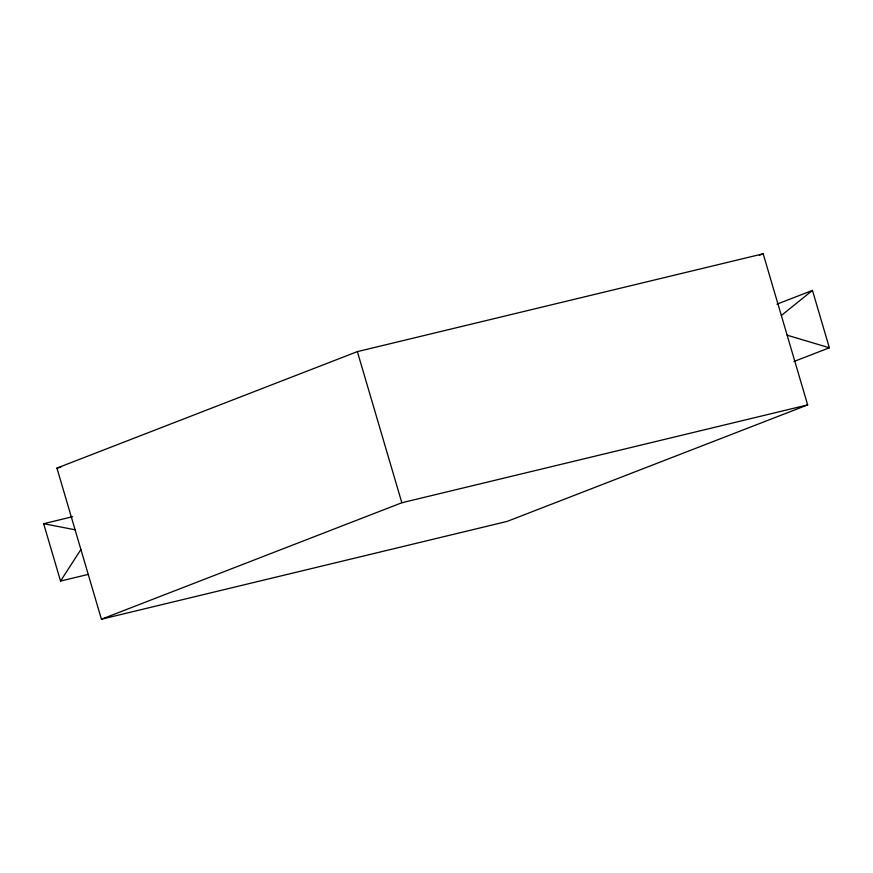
<?xml version="1.0" encoding="UTF-8"?>
<svg xmlns="http://www.w3.org/2000/svg" width="873" height="873" viewBox="0 0 873 873"><rect width="100%" height="100%" fill="white"/><g stroke="black" fill="none" stroke-linecap="round" stroke-linejoin="round"><path stroke-width="1.31" d="M72.634 516.707L43.65 523.691L60.543 581.069L80.905 549.51M781.335 315.491L812.457 290.403L829.35 347.781L793.863 361.542M56.941 468.092L357.363 351.623L763.177 253.781L807.656 404.908L507.235 521.377L101.421 619.219L56.941 468.092L60.903 467.131M759.379 255.254L763.177 253.781M776.97 304.164L812.457 290.403M101.421 619.219L401.842 502.75L807.656 404.908M60.543 581.069L88.206 574.401M43.65 523.691L75.1 529.791M787.14 335.199L829.35 347.781M357.363 351.623L401.842 502.75"/></g></svg>
